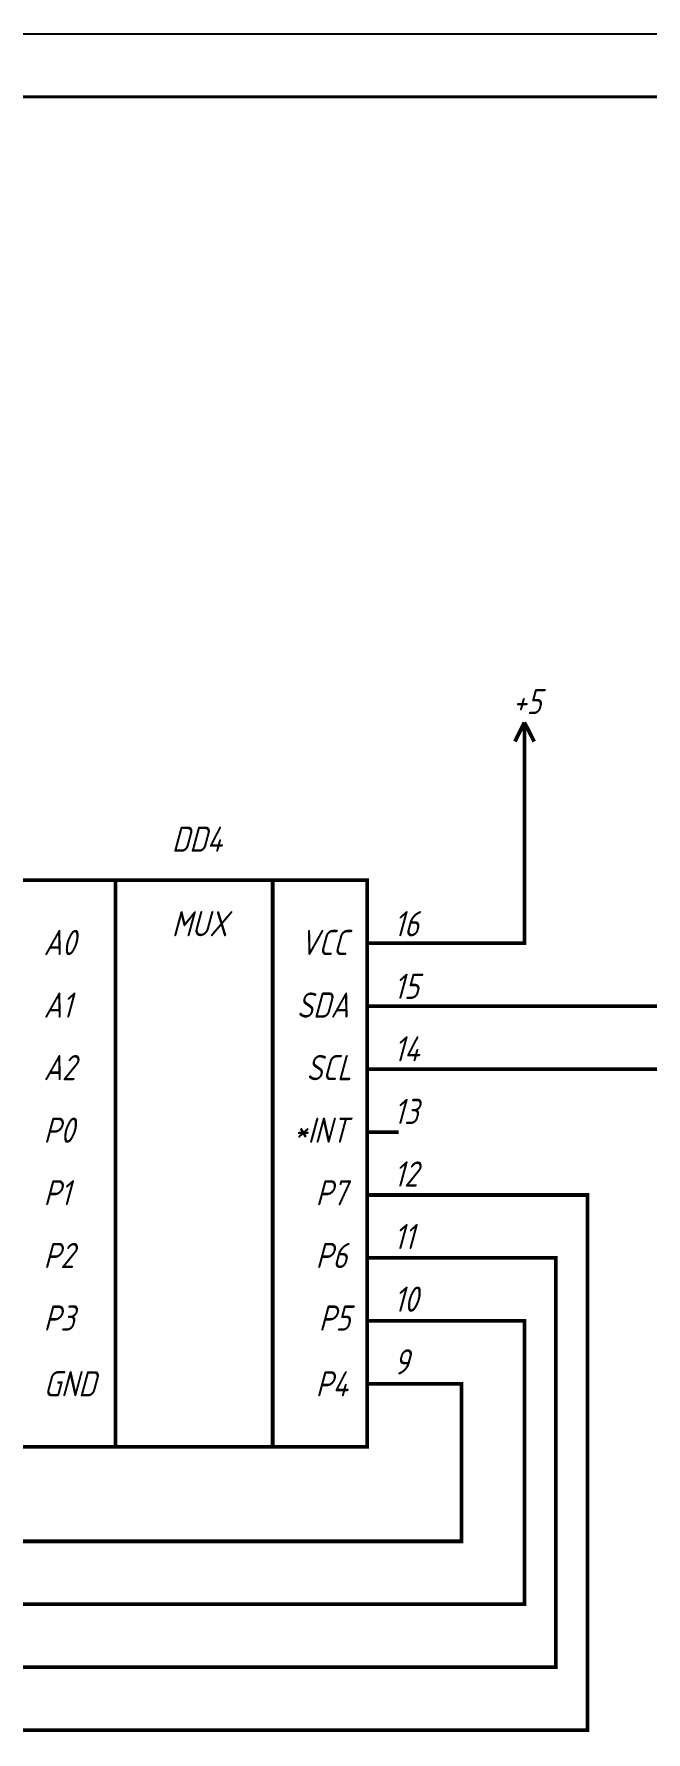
# Paper-space layout 'Layout1' of a CAD drawing. Extents: x -1 to 840, y -1 to 593.
# Drawn here: x 219.4 to 268, y 458.3 to 593.2 of the extents above; entities that cross this region are included whole.
import ezdxf

# ---------------------------------------------------------------- set-up
doc = ezdxf.new("R2010")
doc.units = 0
doc.header["$MEASUREMENT"] = 0
doc.layers.add('KONTUR', color=7, linetype='CONTINUOUS')
doc.layers.add('Sheet', color=255, linetype='CONTINUOUS')
doc.layers.add('Основная', color=7, linetype='CONTINUOUS', lineweight=40)
doc.styles.add('GOST type A0', font='', dxfattribs={"oblique": 15, "height": 3.5})
doc.styles.get('GOST type A0').set_extended_font_data('GOST type A')

psp = doc.layouts.get("Layout1")

# ---------------------------------------------------------------- linework, layer by layer
at = {"layer": 'KONTUR'}
psp.add_line((-0.79, 593.21), (840.21, 593.21), dxfattribs=at)
at = {"layer": 'Sheet', "color": 7, "const_width": 0.3}
for points in [[(258.33, 538.53), (257.57, 537.01)], [(258.33, 538.53), (259.1, 537.01)], [(258.33, 536), (258.33, 538.53)], [(248.33, 521), (248.33, 521), (248.33, 521), (258.33, 521), (258.33, 536)], [(225.85, 526), (225.85, 481)], [(238.33, 526), (238.33, 481)], [(245.83, 521), (248.33, 521)], [(245.83, 515.99), (248.33, 515.99)], [(248.33, 515.99), (285.82, 515.99)], [(245.83, 510.99), (248.33, 510.99)], [(248.33, 510.99), (290.82, 510.99)], [(245.83, 505.99), (248.33, 505.99)], [(248.33, 500.99), (263.33, 500.99), (263.33, 458.49), (158.36, 458.49), (158.36, 468.49), (153.36, 468.49)], [(245.83, 500.99), (248.33, 500.99)], [(153.36, 473.49), (163.36, 473.49), (163.36, 463.49), (260.83, 463.49), (260.83, 496), (248.33, 496)], [(245.83, 496), (248.33, 496)], [(153.36, 478.5), (168.36, 478.5), (168.36, 468.49), (258.33, 468.49), (258.33, 491), (248.33, 491)], [(245.83, 491), (248.33, 491)], [(153.36, 483.5), (173.37, 483.5), (173.37, 473.49), (253.33, 473.49), (253.33, 486), (248.33, 486)], [(245.83, 486), (248.33, 486)]]:
    psp.add_lwpolyline(points, dxfattribs=at)
psp.add_lwpolyline([(218.35, 526), (245.83, 526), (245.83, 481), (218.35, 481), (218.35, 526)], close=True, dxfattribs=at)
at = {"layer": 'Основная'}
psp.add_line((835.21, 588.21), (19.21, 588.21), dxfattribs=at)

# ---------------------------------------------------------------- texts
at = {"layer": 'Sheet', "color": 7, "style": 'GOST type A0', "oblique": 15}
for s, p in [('+5', (257.4, 539.19)), ('DD4', (230.32, 528.25)), ('MUX', (230.32, 521.54)), ('16', (247.96, 521.54)), ('A0', (220.14, 520.05)), ('VCC', (240.51, 520.05)), ('15', (247.96, 516.57)), ('A1', (220.14, 515.08)), ('SDA', (240.26, 515.08)), ('14', (247.96, 511.6)), ('A2', (220.14, 510.11)), ('SCL', (241.01, 510.11)), ('13', (247.96, 506.63)), ('P0', (220.14, 505.14)), ('*INT', (240.01, 505.14)), ('12', (247.96, 501.66)), ('P1', (220.14, 500.17)), ('P7', (241.75, 500.17)), ('11', (247.96, 496.69)), ('P2', (220.14, 495.19)), ('P6', (241.75, 495.19)), ('10', (247.96, 491.72)), ('P3', (220.14, 490.22)), ('P5', (242, 490.22)), ('9', (247.96, 486.74)), ('GND', (220.14, 485)), ('P4', (241.75, 485))]:
    psp.add_text(s, height=2, dxfattribs=at).set_placement(p)

doc.saveas('drawing.dxf')
